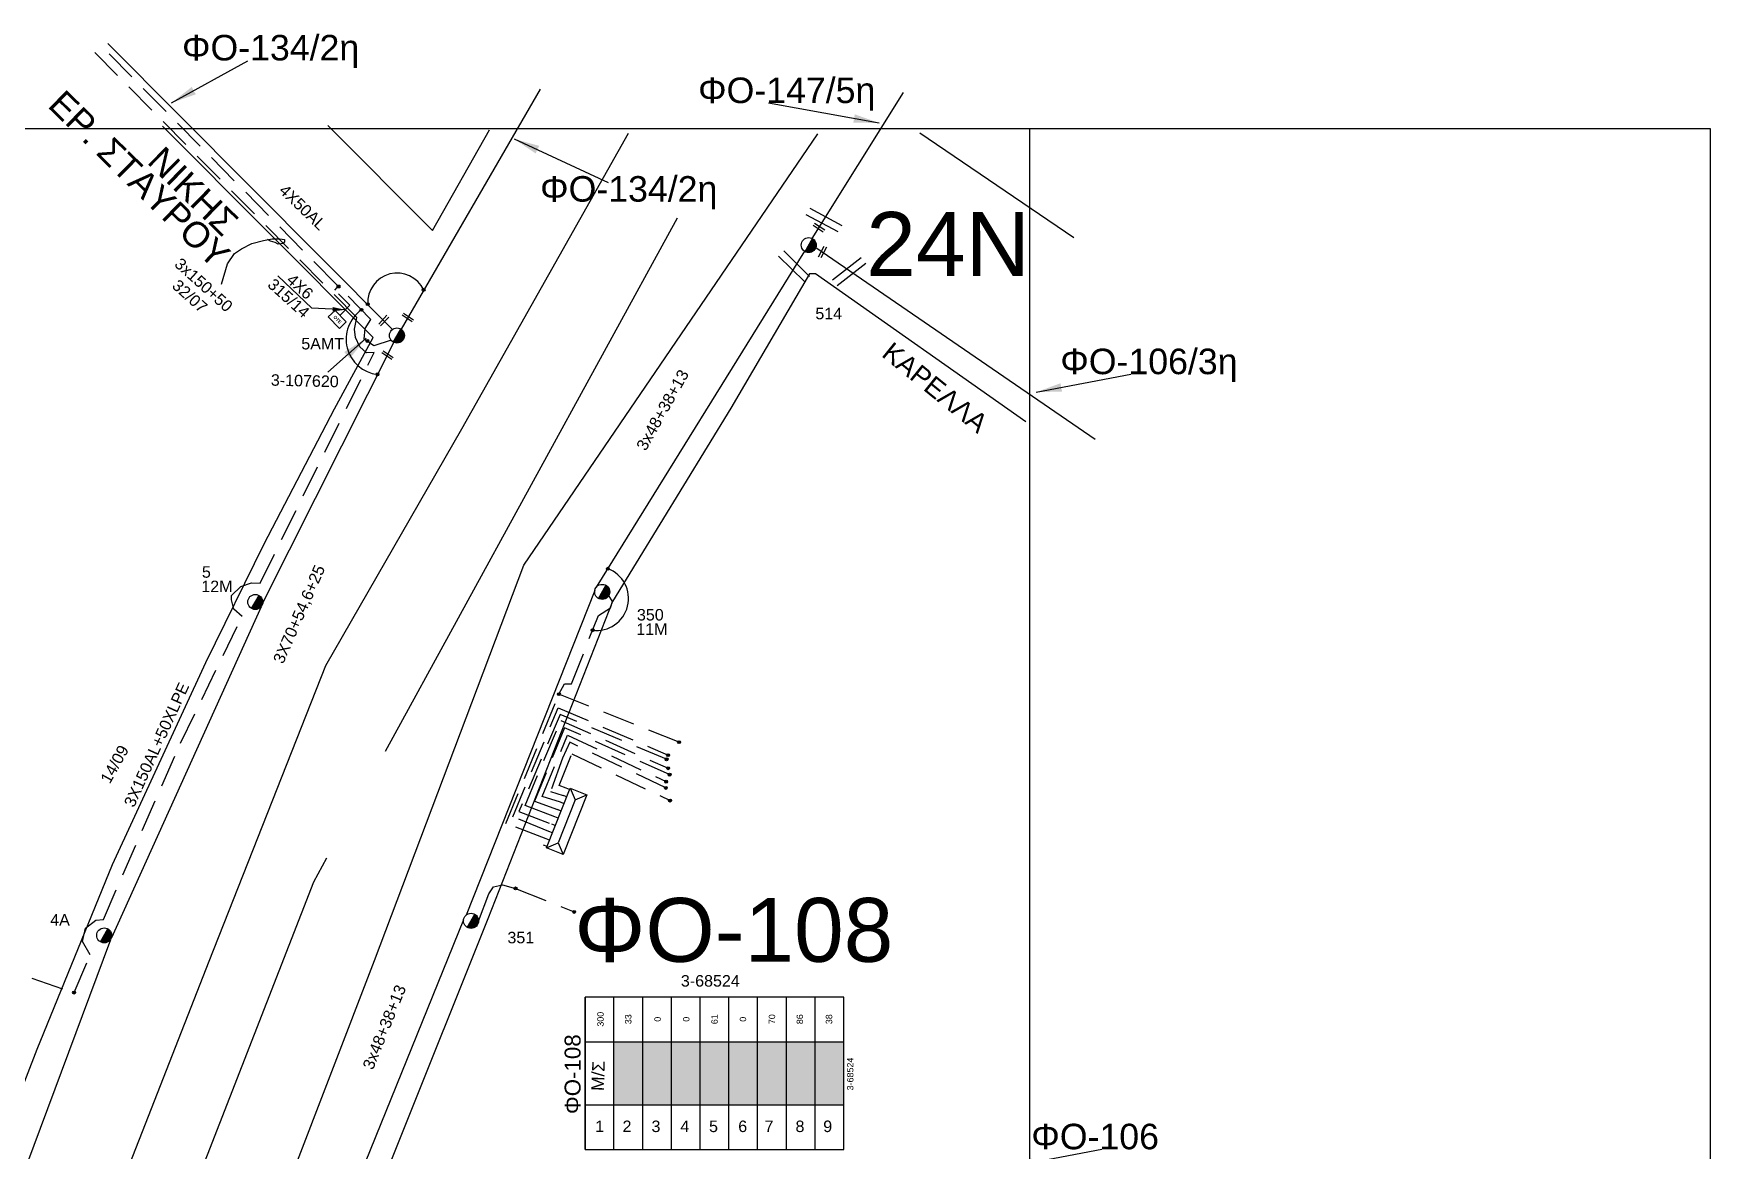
# Model space of a CAD drawing. Header units: millimetres. Extents: x 895 to 1951, y 728 to 1259.
# Drawn here: x 1819.3 to 1950.6, y 1170.9 to 1258.4 of the extents above; entities that cross this region are included whole.
import ezdxf
from ezdxf.enums import TextEntityAlignment as Align

# ---------------------------------------------------------------- set-up
doc = ezdxf.new("R2010")
doc.units = ezdxf.units.MM
doc.linetypes.add('CENTER', pattern=[50.8, 31.75, -6.35, 6.35, -6.35])
doc.linetypes.add('DASHED', pattern=[19.05, 12.7, -6.35])
for name, color, linetype in [('Pillar OTE', 7, 'Continuous'), ('Άγνωστα', 7, 'Continuous'), ('Ασφαλειοκιβώτια Χ.Τ 9 αναχωρήσεων', 7, 'Continuous'), ('Γέφυρες Εναέριου Δικτύου', 7, 'Continuous'), ('Γυμνά εναέρια ΧΤ (3Φ)   4x50AL', 7, 'Continuous'), ('Επιγραφές - Σχήματα', 7, 'Continuous'), ('Καλώδια ΧΤ   3x150+50CU', 7, 'DASHED'), ('Καλώδια ΧΤ   3x150AL+50XLPE', 7, 'DASHED'), ('Μηχανική τομή', 7, 'Continuous'), ('Στύλος ΦΜ', 7, 'Continuous'), ('Στύλος ΦΜ @ 1', 7, 'Continuous'), ('Συνδέσεις', 7, 'Continuous'), ('Συνεστραμμένα ΧΤ   3x70+54.6+25 AL', 7, 'SYN_LINE'), ('Τομή', 7, 'Continuous'), ('Υποσταθμός πόλεως', 7, 'Continuous'), ('Υπόβαθρο ΔΕΗ', 7, 'Continuous'), ('Υπόγεια καλώδια Παροχών ΧΤ   4x6', 7, 'DASHED')]:
    doc.layers.add(name, color=color, linetype=linetype)
doc.styles.get("Standard").update_dxf_attribs({"font": 'ARIAL.TTF'})
doc.linetypes.add('SYN_LINE', pattern='A,0.5,-0.0001,["/\\/\\/\\/",Standard,S=0.1,R=0,X=0,Y=-0.05],-0.25', length=0.7501)
doc.dimstyles.new('ISO-25', dxfattribs={"dimtxt": 2.5, "dimasz": 2.5, "dimexe": 1.25, "dimexo": 0.625, "dimtad": 1, "dimtxsty": 'Standard', "dimcen": 2.5, "dimadec": 0, "dimazin": 0, "dimtfac": 1, "dimtmove": 0, "dimatfit": 3, "dimfxl": 1, "dimarcsym": 0})

# ---------------------------------------------------------------- blocks, each defined once
blk = doc.blocks.new('ΥΠΑΡΧΩΝ ΤΣΙΜΕΝΤΕΝΙΟΣ ΣΤΥΛΟΣ')
at = {"layer": 'Στύλος ΦΜ'}
blk.add_hatch(color=7, dxfattribs=at).paths.add_polyline_path([(-1.29, -2.28, 0.574793), (2.62, 0, 0.268822), (1.3, 2.27)])
at = {"layer": 'Στύλος ΦΜ', "color": 7}
blk.add_line((-1.29, -2.28), (1.3, 2.27), dxfattribs=at)
blk.add_circle((0, 0), 2.62, dxfattribs=at)
at = {"layer": 'Στύλος ΦΜ', "flags": 4}
for tag, p in [('ΑΡΙΘΜΟΣ', (-4.68, 8.05)), ('ΤΥΠΟΣ', (-4.91, 3.03))]:
    blk.add_attdef(tag, p, '', height=4, dxfattribs=at)
blk = doc.blocks.new('ΜΗΧΑΝΙΚΗ ΤΟΜΗ')
at = {"layer": 'Μηχανική τομή', "ltscale": 40}
for p, q in [((-1.89, 0.78), (1.89, 0.78)), ((1.89, 0), (-1.89, 0))]:
    blk.add_line(p, q, dxfattribs=at)
blk = doc.blocks.new('ΤΟΜΗ')
at = {"layer": 'Τομή', "ltscale": 40}
for p, q in [((-5.68, 0), (5.68, 0)), ((5.68, -2.33), (-5.68, -2.33))]:
    blk.add_line(p, q, dxfattribs=at)
blk = doc.blocks.new('_ΣΥΝΔΕΣΗ')
at = {"layer": 'Συνδέσεις', "linetype": 'SYN_LINE', "ltscale": 40}
blk.add_hatch(color=256, dxfattribs=at).paths.add_polyline_path([(0.5, -0.01, 1), (-0.5, -0.01, 1)])
at = {"layer": 'Συνδέσεις'}
blk.add_circle((0, -0.01), 0.5, dxfattribs=at)
blk = doc.blocks.new('ΑΣΦΑΛΕΙΟΚΙΒΩΤΙΟ ΥΠΟΣΤΑΘΜΟΥ 9 ΑΝΑΧΩΡΗΣΕΩΝ')
at = {"layer": 'Ασφαλειοκιβώτια Χ.Τ 9 αναχωρήσεων', "ltscale": 40}
for p, q in [((-23.8, 40.36), (24.02, 40.36)), ((-9.72, 40.36), (-9.72, -40.64)), ((9.94, 40.36), (9.94, -40.64)), ((-23.8, 31.36), (24.02, 31.36)), ((-23.8, 22.36), (24.02, 22.36)), ((-23.8, 13.36), (24.02, 13.36)), ((-23.8, 4.36), (24.02, 4.36)), ((-23.8, -4.64), (24.02, -4.64)), ((-23.8, -13.64), (24.02, -13.64)), ((-23.8, -22.64), (24.02, -22.64)), ((-23.8, -31.64), (24.02, -31.64))]:
    blk.add_line(p, q, dxfattribs=at)
at = {"layer": 'Ασφαλειοκιβώτια Χ.Τ 9 αναχωρήσεων'}
blk.add_lwpolyline([(-23.8, -40.64), (24.02, -40.64), (24.02, 40.36), (-23.8, 40.36)], close=True, dxfattribs=at)
for s, p in [('1', (-18.29, 37.24)), ('2', (-18.29, 28.67)), ('3', (-18.29, 19.6)), ('4', (-18.29, 10.58)), ('5', (-18.29, 1.57)), ('6', (-18.29, -7.57)), ('7', (-18.29, -15.81)), ('8', (-18.29, -25.5)), ('9', (-18.29, -34.19))]:
    blk.add_text(s, height=3.6, rotation=270, dxfattribs=at).set_placement(p)
at = {"layer": 'Ασφαλειοκιβώτια Χ.Τ 9 αναχωρήσεων', "ltscale": 40}
for tag, height, p in [('ΟΝΟΜΑ', 5, (-0.16, 44.31)), ('ΚΕΙΜΕΝΟ 1', 2, (17.06, 35.59)), ('ΚΕΙΜΕΝΟ 2', 2, (17.06, 26.88)), ('ΚΕΙΜΕΝΟ 3', 2, (17.06, 17.69)), ('ΚΕΙΜΕΝΟ 4', 2, (17.06, 8.71)), ('ΚΕΙΜΕΝΟ 5', 2, (17.06, -0.13)), ('ΚΕΙΜΕΝΟ 6', 2, (17.06, -9.05)), ('ΚΕΙΜΕΝΟ 7', 2, (17.06, -18.13)), ('ΚΕΙΜΕΝΟ 8', 2, (17.06, -26.85)), ('ΚΕΙΜΕΝΟ 9', 2, (17.06, -35.99)), ('ΣΧ', 2, (-0.1, -42.64))]:
    blk.add_attdef(tag, text='', height=height, dxfattribs=at).set_placement(p, align=Align.MIDDLE_CENTER)
blk = doc.blocks.new('ΥΠΟΣΤΑΘΜΟΣ ΠΟΛΕΩΣ 9 ΑΝΑΧΩΡΗΣΕΩΝ')
at = {"layer": 'Υποσταθμός πόλεως', "ltscale": 40}
for p, q in [((-9.63, -2.82), (-9.63, -4)), ((-7.12, -2.82), (-7.12, -4)), ((-4.84, -2.82), (-4.84, -4)), ((-2.36, -2.82), (-2.36, -4)), ((0.09, -2.82), (0.09, -4)), ((2.55, -2.82), (2.55, -4)), ((5.02, -2.82), (5.02, -4)), ((7.48, -2.82), (7.48, -4)), ((9.61, -2.82), (9.61, -4))]:
    blk.add_line(p, q, dxfattribs=at)
blk.add_lwpolyline([(-10.02, 2.82), (10.02, 2.82), (10.02, -2.82), (-10.02, -2.82)], close=True, dxfattribs=at)
for points in [[(-7.21, 0), (-10.02, 2.82)], [(-10.02, -2.82), (-7.21, 0)], [(-7.21, 0), (7.21, 0)], [(7.21, 0), (10.02, 2.82)], [(10.02, -2.82), (7.21, 0)]]:
    blk.add_lwpolyline(points, dxfattribs=at)
at = {"layer": 'Υποσταθμός πόλεως', "linetype": 'SYN_LINE', "ltscale": 40, "flags": 1}
for tag, p in [('ΜΕΤΑΣΧΗΜΑΤΙΣΜΟΣ', (10.79, 1.71)), ('ΙΣΧΥΣ', (10.77, -1.08)), ('ΑΡΙΘΜΟΣ', (10.89, -3.8))]:
    blk.add_attdef(tag, p, '', height=1.8, dxfattribs=at)
blk = doc.blocks.new('TSONTA XT1')
at = {"ltscale": 40}
h = blk.add_hatch(color=256, dxfattribs=at)
h.dxf.hatch_style = 1
h.paths.add_polyline_path([(596, 2487.7), (597.1, 2488.8), (596, 2489.9), (594.9, 2488.8)])
blk.add_lwpolyline([(594.9, 2488.8), (596, 2489.9), (597.1, 2488.8), (596, 2487.7)], close=True, dxfattribs=at)
blk = doc.blocks.new('PILLAR ΟΤΕ')
at = {"layer": 'Pillar OTE', "ltscale": 40}
blk.add_lwpolyline([(-3.31, 2.02), (3.39, 2.02), (3.39, -1.99), (-3.31, -1.99)], close=True, dxfattribs=at)
at = {"layer": 'Pillar OTE', "insert": (-1.81, 0.71), "char_height": 1.3575, "width": 109.961, "attachment_point": 1}
blk.add_mtext('{\\fArial|b1|i0|c161|p34;OTE}', dxfattribs=at)

msp = doc.modelspace()

# ---------------------------------------------------------------- hatches: boundary and pattern name
at = {"layer": 'Ασφαλειοκιβώτια Χ.Τ 9 αναχωρήσεων'}
for color, points in [(6, [(1867, 1179.43), (1864.75, 1179.43), (1864.75, 1174.52), (1867, 1174.52)]), (154, [(1869.25, 1179.43), (1867, 1179.43), (1867, 1174.52), (1869.25, 1174.52)]), (27, [(1871.5, 1179.43), (1869.25, 1179.43), (1869.25, 1174.52), (1871.5, 1174.52)]), (62, [(1873.75, 1179.43), (1871.5, 1179.43), (1871.5, 1174.52), (1873.75, 1174.52)]), (1, [(1876, 1179.43), (1873.75, 1179.43), (1873.75, 1174.52), (1876, 1174.52)]), (30, [(1878.25, 1179.43), (1876, 1179.43), (1876, 1174.52), (1878.25, 1174.52)]), (151, [(1880.5, 1179.43), (1878.25, 1179.43), (1878.25, 1174.52), (1880.5, 1174.52)]), (173, [(1882.75, 1179.43), (1880.5, 1179.43), (1880.5, 1174.52), (1882.75, 1174.52)])]:
    msp.add_hatch(color=color, dxfattribs=at).paths.add_polyline_path(points)

# ---------------------------------------------------------------- linework, layer by layer
at = {"layer": 'Άγνωστα', "color": 2}
msp.add_lwpolyline([(1880.27, 1242.36), (1887.43, 1253.8)], dxfattribs=at)
at = {"layer": 'Άγνωστα', "color": 173}
for points in [[(1879.66, 1241.36), (1863.37, 1215.04)], [(1863.25, 1214.78), (1853.18, 1189.37)], [(1852.98, 1189.01), (1842.43, 1162.97)]]:
    msp.add_lwpolyline(points, dxfattribs=at)
at = {"layer": 'Άγνωστα', "color": 30}
msp.add_lwpolyline([(1880.56, 1241.66), (1902.43, 1226.64)], dxfattribs=at)
at = {"layer": 'Άγνωστα', "color": 173, "linetype": 'DASHED', "ltscale": 0.2}
for points in [[(1859.43, 1195.34), (1856.29, 1196.55), (1860.44, 1206.67), (1860.89, 1207.47), (1861.42, 1207.48), (1863.53, 1212.82), (1864.47, 1213.43), (1864.64, 1213.93), (1864.35, 1214.4)], [(1869.85, 1202.91), (1860.44, 1206.67)], [(1854.15, 1188.89), (1854.96, 1191.04), (1855.32, 1191.59), (1856.02, 1191.74), (1857.05, 1191.46), (1861.64, 1189.62)]]:
    msp.add_lwpolyline(points, dxfattribs=at)
at = {"layer": 'Άγνωστα', "color": 1, "linetype": 'DASHED', "ltscale": 0.2}
msp.add_lwpolyline([(1859.65, 1195.92), (1856.83, 1197.07), (1860.39, 1205.6), (1868.99, 1201.9)], dxfattribs=at)
at = {"layer": 'Άγνωστα', "color": 154, "linetype": 'DASHED', "ltscale": 0.2}
msp.add_lwpolyline([(1868.87, 1201.57), (1860.55, 1205.08), (1857.3, 1197.48), (1859.88, 1196.49)], dxfattribs=at)
at = {"layer": 'Άγνωστα', "color": 27, "linetype": 'DASHED', "ltscale": 0.2}
msp.add_lwpolyline([(1860.11, 1197.06), (1857.79, 1197.96), (1860.6, 1204.62), (1869, 1200.87)], dxfattribs=at)
at = {"layer": 'Άγνωστα', "color": 62, "linetype": 'DASHED', "ltscale": 0.2}
msp.add_lwpolyline([(1869.11, 1200.37), (1860.89, 1204.04), (1858.52, 1198.28), (1860.33, 1197.63)], dxfattribs=at)
at = {"layer": 'Άγνωστα', "color": 6, "linetype": 'DASHED', "ltscale": 0.2}
msp.add_lwpolyline([(1860.56, 1198.21), (1859.14, 1198.67), (1861.11, 1203.46), (1868.84, 1199.82)], dxfattribs=at)
at = {"layer": 'Άγνωστα', "color": 151, "linetype": 'DASHED', "ltscale": 0.2}
msp.add_lwpolyline([(1868.81, 1199.33), (1861.3, 1202.9), (1860.71, 1201.66), (1859.78, 1199.04), (1860.77, 1198.74)], dxfattribs=at)
at = {"layer": 'Άγνωστα', "color": 30, "linetype": 'DASHED', "ltscale": 0.2}
msp.add_lwpolyline([(1861, 1199.32), (1860.45, 1199.52), (1861.45, 1201.99), (1869.14, 1198.34)], dxfattribs=at)
at = {"layer": 'Γέφυρες Εναέριου Δικτύου'}
for centre, radius, start, end in [((1847.77, 1237.35), 2.3, 25.1179, 183.5105), ((1846.56, 1234.47), 2.78, 124.4642, 263.456), ((1863.39, 1214.16), 2.5, 262.8514, 69.3453)]:
    msp.add_arc(centre, radius, start, end, dxfattribs=at)
at = {"layer": 'Γυμνά εναέρια ΧΤ (3Φ)   4x50AL', "color": 151}
msp.add_lwpolyline([(1847.42, 1235.24), (1825.11, 1257.63)], dxfattribs=at)
at = {"layer": 'Επιγραφές - Σχήματα'}
msp.add_lwpolyline([(897.66, 745.99), (1897.31, 745.99), (1897.31, 1250.94), (897.66, 1250.94)], close=True, dxfattribs=at)
at = {"layer": 'Επιγραφές - Σχήματα', "ltscale": 10}
msp.add_lwpolyline([(1897.31, 745.99), (1950.61, 745.95), (1950.61, 1250.94), (1897.31, 1250.94)], dxfattribs=at)
at = {"layer": 'Επιγραφές - Σχήματα'}
msp.add_lwpolyline([(1834.01, 1238.79), (1834.5, 1240.38), (1835.05, 1241.17), (1835.6, 1241.54), (1836.39, 1241.97), (1837.31, 1242.21), (1837.98, 1242.33), (1838.59, 1242.33), (1838.96, 1242.27), (1838.96, 1242.09), (1838.84, 1241.97), (1838.47, 1241.91), (1838.23, 1242.03), (1837.86, 1242.15), (1837.62, 1242.27)], dxfattribs=at)
at = {"layer": 'Καλώδια ΧΤ   3x150AL+50XLPE', "color": 62, "ltscale": 0.2}
msp.add_lwpolyline([(1815.57, 1185.65), (1822.48, 1183.3), (1823.73, 1186.27), (1823.14, 1187.31), (1823.37, 1188.34), (1824.18, 1188.98), (1824.77, 1189.02), (1830.81, 1202.84), (1835.64, 1212.76), (1834.99, 1213.34), (1834.8, 1214.05), (1834.81, 1214.41), (1835.53, 1215.11), (1836.36, 1215.39), (1837.04, 1215.37), (1845.97, 1233.42), (1845.37, 1233.41), (1844.85, 1233.87), (1844.51, 1234.59), (1844.44, 1235.26), (1844.63, 1236.16), (1823.4, 1257.63)], dxfattribs=at)
at = {"layer": 'Καλώδια ΧΤ   3x150AL+50XLPE', "color": 30, "ltscale": 0.2}
msp.add_lwpolyline([(1847.3, 1234.39), (1845.96, 1233.96), (1845.19, 1234.47), (1845.26, 1235.31), (1845.72, 1236.02), (1824.43, 1257.63)], dxfattribs=at)
at = {"layer": 'Συνεστραμμένα ΧΤ   3x70+54.6+25 AL', "color": 151, "ltscale": 30}
msp.add_lwpolyline([(1858.97, 1254.06), (1848.08, 1235.26)], dxfattribs=at)
at = {"layer": 'Συνεστραμμένα ΧΤ   3x70+54.6+25 AL', "color": 30, "ltscale": 30}
for points in [[(1847.51, 1234.23), (1837.26, 1213.86)], [(1837.12, 1213.52), (1825.4, 1187.59)], [(1825.32, 1187.44), (1810.51, 1147.73)]]:
    msp.add_lwpolyline(points, dxfattribs=at)
at = {"layer": 'Υπόβαθρο ΔΕΗ'}
for points in [[(1715.42, 1123.56), (1714.92, 1123.54), (1698.29, 1101.6), (1702.97, 1098.91), (1719.82, 1087.87), (1742.65, 1073.13), (1774.62, 1052.72), (1786.87, 1049.05), (1787.29, 1054.75), (1790.27, 1073.12), (1796.59, 1104.41), (1801.05, 1122.67), (1805.47, 1138.43), (1809.67, 1151.95), (1814.69, 1166.22), (1819.58, 1178.86), (1825.49, 1193.32), (1832.8, 1209.14), (1837.36, 1218.44), (1842.86, 1229.02), (1845.91, 1234.59), (1829.4, 1251.16)], [(1865.87, 1250.57), (1852.81, 1227.42), (1842.17, 1208.89), (1833.03, 1185.73), (1825.65, 1166.86), (1822.28, 1159.09), (1818.69, 1142.41), (1812.08, 1113.18), (1806.75, 1089.52), (1803.82, 1076.77), (1800.9, 1045.89), (1798.04, 1013.34), (1797.29, 983.66), (1793.15, 841.25), (1792.89, 829.83), (1792.25, 806.23), (1791.49, 780.95), (1790.85, 756.12), (1789.11, 734.62)], [(1801.72, 737.15), (1803.82, 780.52), (1804.51, 803.37), (1805.14, 823.66), (1805.57, 841.25), (1809.55, 998.81), (1811.35, 1025.98), (1813.16, 1046.62), (1814.37, 1060.41), (1815.31, 1072.57), (1820.69, 1096.28), (1825.86, 1119.49), (1831.63, 1145.34), (1833.02, 1152.06), (1846, 1185.82), (1857.7, 1216.77), (1880.72, 1250.54)], [(1842.36, 1251.2), (1850.54, 1242.99), (1855.01, 1250.87)], [(1888.69, 1250.62), (1900.76, 1242.44)], [(1897, 1227.99), (1880.54, 1239.59), (1880.05, 1239.59), (1873.91, 1229.08), (1864.64, 1213.93), (1854.87, 1189.07), (1847.91, 1171.67), (1838.58, 1148.38), (1838.53, 1140.27), (1876.25, 1131.61), (1896.85, 1167.51)], [(1841.09, 1236.9), (1838.44, 1239.44)]]:
    msp.add_lwpolyline(points, dxfattribs=at)
at = {"layer": 'Υπόβαθρο ΔΕΗ', "color": 1, "linetype": 'CENTER', "ltscale": 1.5}
msp.add_lwpolyline([(1869.69, 1243.95), (1841.23, 1191.94), (1828.59, 1159.51), (1810, 1075.77), (1804.81, 987.02), (1802.92, 945.34), (1801.11, 897.96), (1799.71, 837.45)], dxfattribs=at)
at = {"layer": 'Υπόγεια καλώδια Παροχών ΧΤ   4x6', "color": 30, "linetype": 'DASHED', "ltscale": 0.1}
msp.add_lwpolyline([(1843.31, 1236.35), (1844.08, 1237.13), (1842.9, 1238.31), (1842.9, 1238.31), (1843.08, 1238.51)], dxfattribs=at)

# ---------------------------------------------------------------- block references
at = {"layer": 'Pillar OTE', "xscale": 0.1875, "yscale": 0.1875, "zscale": 0.1875, "rotation": 313.9583325443134}
msp.add_blockref('PILLAR ΟΤΕ', (1843.08, 1236.02), dxfattribs=at)
at = {"layer": 'Ασφαλειοκιβώτια Χ.Τ 9 αναχωρήσεων', "xscale": 0.25, "yscale": 0.25, "zscale": 0.25, "rotation": 90}
msp.add_blockref('ΑΣΦΑΛΕΙΟΚΙΒΩΤΙΟ ΥΠΟΣΤΑΘΜΟΥ 9 ΑΝΑΧΩΡΗΣΕΩΝ', (1872.59, 1176.95), dxfattribs=at).add_auto_attribs({'ΟΝΟΜΑ': 'ΦΟ-108', 'ΣΧ': '3-68524', 'ΚΕΙΜΕΝΟ 2': '33', 'ΚΕΙΜΕΝΟ 1': '300', 'ΚΕΙΜΕΝΟ 3': '0', 'ΚΕΙΜΕΝΟ 4': '0', 'ΚΕΙΜΕΝΟ 5': '61', 'ΚΕΙΜΕΝΟ 6': '0', 'ΚΕΙΜΕΝΟ 7': '70', 'ΚΕΙΜΕΝΟ 8': '86', 'ΚΕΙΜΕΝΟ 9': '38'})
at = {"layer": 'Μηχανική τομή'}
for p, xscale, yscale, zscale, rotation in [((1880.75, 1243.12), 0.2500000000000146, 0.2500000000000146, 0.2500000000000146, 326.5172789045227), ((1881.16, 1241.25), 0.2500000000001263, 0.2500000000001263, 0.2500000000001263, 62.04379044610643), ((1846.8, 1235.86), 0.2499999999999948, 0.2499999999999948, 0.2499999999999948, 47.24624059089216), ((1848.55, 1236.08), 0.2500000000000146, 0.2500000000000146, 0.2500000000000146, 326.5172789045227), ((1846.96, 1233.14), 0.2500000000000146, 0.2500000000000146, 0.2500000000000146, 326.5172789045227)]:
    msp.add_blockref('ΜΗΧΑΝΙΚΗ ΤΟΜΗ', p, dxfattribs=dict(at, xscale=xscale, yscale=yscale, zscale=zscale, rotation=rotation))
at = {"layer": 'Στύλος ΦΜ @ 1', "ltscale": 40}
ref = msp.add_blockref('ΥΠΑΡΧΩΝ ΤΣΙΜΕΝΤΕΝΙΟΣ ΣΤΥΛΟΣ', (1880, 1241.84), dxfattribs=dict(at, xscale=0.2249999999999091, yscale=0.2249999999999091, zscale=0.2249999999999091))
ref.add_attrib('ΤΥΠΟΣ', '514', (1880.52, 1236.03), dxfattribs={"layer": 'Στύλος ΦΜ', "height": 0.9, "flags": 4})
ref = msp.add_blockref('ΥΠΑΡΧΩΝ ΤΣΙΜΕΝΤΕΝΙΟΣ ΣΤΥΛΟΣ', (1847.76, 1234.76), dxfattribs=dict(at, xscale=0.2249999999999091, yscale=0.2249999999999091, zscale=0.2249999999999091))
ref.add_attrib('ΑΡΙΘΜΟΣ', '5ΑMT', (1840.27, 1233.67), dxfattribs={"layer": 'Στύλος ΦΜ', "height": 0.9, "flags": 4})
ref = msp.add_blockref('ΥΠΑΡΧΩΝ ΤΣΙΜΕΝΤΕΝΙΟΣ ΣΤΥΛΟΣ', (1836.67, 1213.89), dxfattribs=dict(at, xscale=0.2249999999999091, yscale=0.2249999999999091, zscale=0.2249999999999091))
ref.add_attrib('ΤΥΠΟΣ', '12M', (1832.44, 1214.66), dxfattribs={"layer": 'Στύλος ΦΜ', "height": 0.9, "flags": 4})
ref.add_attrib('ΑΡΙΘΜΟΣ', '5', (1832.49, 1215.79), dxfattribs={"layer": 'Στύλος ΦΜ', "height": 0.9, "flags": 4})
ref = msp.add_blockref('ΥΠΑΡΧΩΝ ΤΣΙΜΕΝΤΕΝΙΟΣ ΣΤΥΛΟΣ', (1863.83, 1214.68), dxfattribs=dict(at, xscale=0.2249999999999091, yscale=0.2249999999999091, zscale=0.2249999999999091))
ref.add_attrib('ΤΥΠΟΣ', '11M', (1866.5, 1211.31), dxfattribs={"layer": 'Στύλος ΦΜ', "height": 0.9, "flags": 4})
ref.add_attrib('ΑΡΙΘΜΟΣ', '350', (1866.55, 1212.44), dxfattribs={"layer": 'Στύλος ΦΜ', "height": 0.9, "flags": 4})
ref = msp.add_blockref('ΥΠΑΡΧΩΝ ΤΣΙΜΕΝΤΕΝΙΟΣ ΣΤΥΛΟΣ', (1824.84, 1187.78), dxfattribs=dict(at, xscale=0.2249999999999091, yscale=0.2249999999999091, zscale=0.2249999999999091))
ref.add_attrib('ΤΥΠΟΣ', '4Α', (1820.61, 1188.55), dxfattribs={"layer": 'Στύλος ΦΜ', "height": 0.9, "flags": 4})
ref = msp.add_blockref('ΥΠΑΡΧΩΝ ΤΣΙΜΕΝΤΕΝΙΟΣ ΣΤΥΛΟΣ', (1853.56, 1188.92), dxfattribs=dict(at, xscale=0.2249999999999091, yscale=0.2249999999999091, zscale=0.2249999999999091))
ref.add_attrib('ΤΥΠΟΣ', '351', (1856.41, 1187.16), dxfattribs={"layer": 'Στύλος ΦΜ', "height": 0.9, "flags": 4})
at = {"layer": 'Συνδέσεις', "xscale": 0.1291942992156561, "yscale": 0.1291942992156561, "zscale": 0.1291942992156561, "rotation": 314.563614045511}
msp.add_blockref('TSONTA XT1', (1560.07, 1067.84), dxfattribs=at)
at = {"layer": 'Συνδέσεις', "xscale": 0.2249999999999091, "yscale": 0.2249999999999091, "zscale": 0.2249999999999091}
for p in [(1849.85, 1238.33), (1844.98, 1236.77), (1845.47, 1237.21), (1845.45, 1234.33), (1846.24, 1231.72), (1864.27, 1216.5), (1863.08, 1211.68), (1860.44, 1206.67), (1869.85, 1202.91), (1868.87, 1201.57), (1868.99, 1201.9), (1869, 1200.87), (1869.11, 1200.37), (1868.81, 1199.33), (1868.84, 1199.82), (1869.14, 1198.34), (1857.05, 1191.46), (1861.64, 1189.62), (1822.48, 1183.3)]:
    msp.add_blockref('_ΣΥΝΔΕΣΗ', p, dxfattribs=at)
at = {"layer": 'Τομή'}
for p, xscale, yscale, zscale, rotation in [((1881.33, 1244.05), 0.2499999999998177, 0.2499999999998177, 0.2499999999998177, 331.8574225553443), ((1879.06, 1240.39), 0.2499999999998215, 0.2499999999998215, 0.2499999999998215, 315.2785782792162), ((1882.99, 1239.99), 0.2499999999998522, 0.2499999999998522, 0.2499999999998522, 38.07545458413048)]:
    msp.add_blockref('ΤΟΜΗ', p, dxfattribs=dict(at, xscale=xscale, yscale=yscale, zscale=zscale, rotation=rotation))
at = {"layer": 'Υποσταθμός πόλεως', "xscale": 0.2499999999997932, "yscale": 0.2499999999997932, "zscale": 0.2499999999997932, "rotation": 248.3810981586876}
msp.add_blockref('ΥΠΟΣΤΑΘΜΟΣ ΠΟΛΕΩΣ 9 ΑΝΑΧΩΡΗΣΕΩΝ', (1861.05, 1196.71), dxfattribs=at)

# ---------------------------------------------------------------- texts
at = {"layer": 'Γυμνά εναέρια ΧΤ (3Φ)   4x50AL', "color": 7, "insert": (1839.08, 1246.68), "char_height": 0.9, "width": 84.1859, "attachment_point": 1, "rotation": 316.1519}
msp.add_mtext('4X50AL', dxfattribs=at)
at = {"layer": 'Επιγραφές - Σχήματα', "color": 7, "width": 84.1859, "attachment_point": 1}
for s, insert, char_height in [('ΦΟ-134/2η', (1830.93, 1258.3), 2), ('ΦΟ-147/5η', (1871.34, 1254.96), 2), ('ΦΟ-134/2η', (1858.97, 1247.24), 2), ('ΦΟ-106/3η', (1899.7, 1233.73), 2), ('ΦΟ-108', (1861.64, 1190.71), 5), ('ΦΟ-106', (1897.43, 1173.03), 2)]:
    msp.add_mtext(s, dxfattribs=dict(at, insert=insert, char_height=char_height))
for s, insert, char_height, rotation in [('ΕΡ. ΣΤΑΥΡΟΥ', (1821.73, 1254.13), 2, 315.6476), ('ΝΙΚΗΣ', (1829.51, 1249.72), 2, 315.6476), ('ΚΑΡΕΛΛΑ', (1886.57, 1234.35), 1.5, 321.0342), ('{\\H1.083x;\\C256;Μ/Σ}', (1862.98, 1175.62), 0.9, 88.0043)]:
    msp.add_mtext(s, dxfattribs=dict(at, insert=insert, char_height=char_height, rotation=rotation))
at = {"layer": 'Επιγραφές - Σχήματα', "insert": (1884.51, 1244.43), "char_height": 5, "width": 21.3301, "attachment_point": 1}
msp.add_mtext('24N', dxfattribs=at)
at = {"layer": 'Καλώδια ΧΤ   3x150+50CU', "color": 7, "char_height": 0.9, "width": 84.1859, "attachment_point": 1}
for s, insert, rotation in [('3x150+50', (1830.87, 1240.92), 317.9072), ('32/07', (1830.68, 1239.23), 317.9072), ('315/14', (1838.16, 1239.31), 317.9072), ('4Χ6', (1839.64, 1239.68), 317.9072), ('3-107620', (1837.9, 1231.73), 358.6035), ('3x48+38+13', (1866.45, 1226.1), 60.7143), ('3Χ70+54,6+25', (1838.02, 1209.34), 66.2716), ('14/09', (1824.49, 1200.03), 60.9079), ('3x48+38+13', (1845.04, 1177.53), 67.9352)]:
    msp.add_mtext(s, dxfattribs=dict(at, insert=insert, rotation=rotation))
at = {"layer": 'Καλώδια ΧΤ   3x150+50CU', "color": 7, "insert": (1869.99, 1184.67), "char_height": 0.9, "width": 84.1859, "attachment_point": 1}
msp.add_mtext('3-68524', dxfattribs=at)
at = {"layer": 'Καλώδια ΧΤ   3x150AL+50XLPE', "color": 7, "insert": (1828.94, 1202.71), "char_height": 0.9, "width": 13.9242, "attachment_point": 5, "rotation": 65.5457}
msp.add_mtext('3X150AL+50XLPE', dxfattribs=at)

# ---------------------------------------------------------------- leaders
at = {"layer": 'Επιγραφές - Σχήματα', "ltscale": 40}
for points, override in [([(1830.1, 1252.97), (1836.09, 1256.27)], {"dimasz": 2, "dimtad": 0}), ([(1885.52, 1251.4), (1876.85, 1252.96)], {"dimasz": 2, "dimtad": 0}), ([(1856.94, 1250.15), (1864.3, 1246.75)], {"dimasz": 2, "dimtad": 0}), ([(1843.73, 1236.77), (1841.09, 1236.9)], {"dimasz": 1, "dimtad": 0}), ([(1845.35, 1234.54), (1842.34, 1231.89)], {"dimasz": 2, "dimtad": 0}), ([(1897.81, 1230.32), (1905.21, 1231.73)], {"dimasz": 2, "dimtad": 0}), ([(1895.54, 1169.62), (1902.94, 1171.03)], {"dimasz": 2, "dimtad": 0})]:
    msp.add_leader(points, dimstyle='ISO-25', override=override, dxfattribs=at)

doc.saveas('drawing.dxf')
